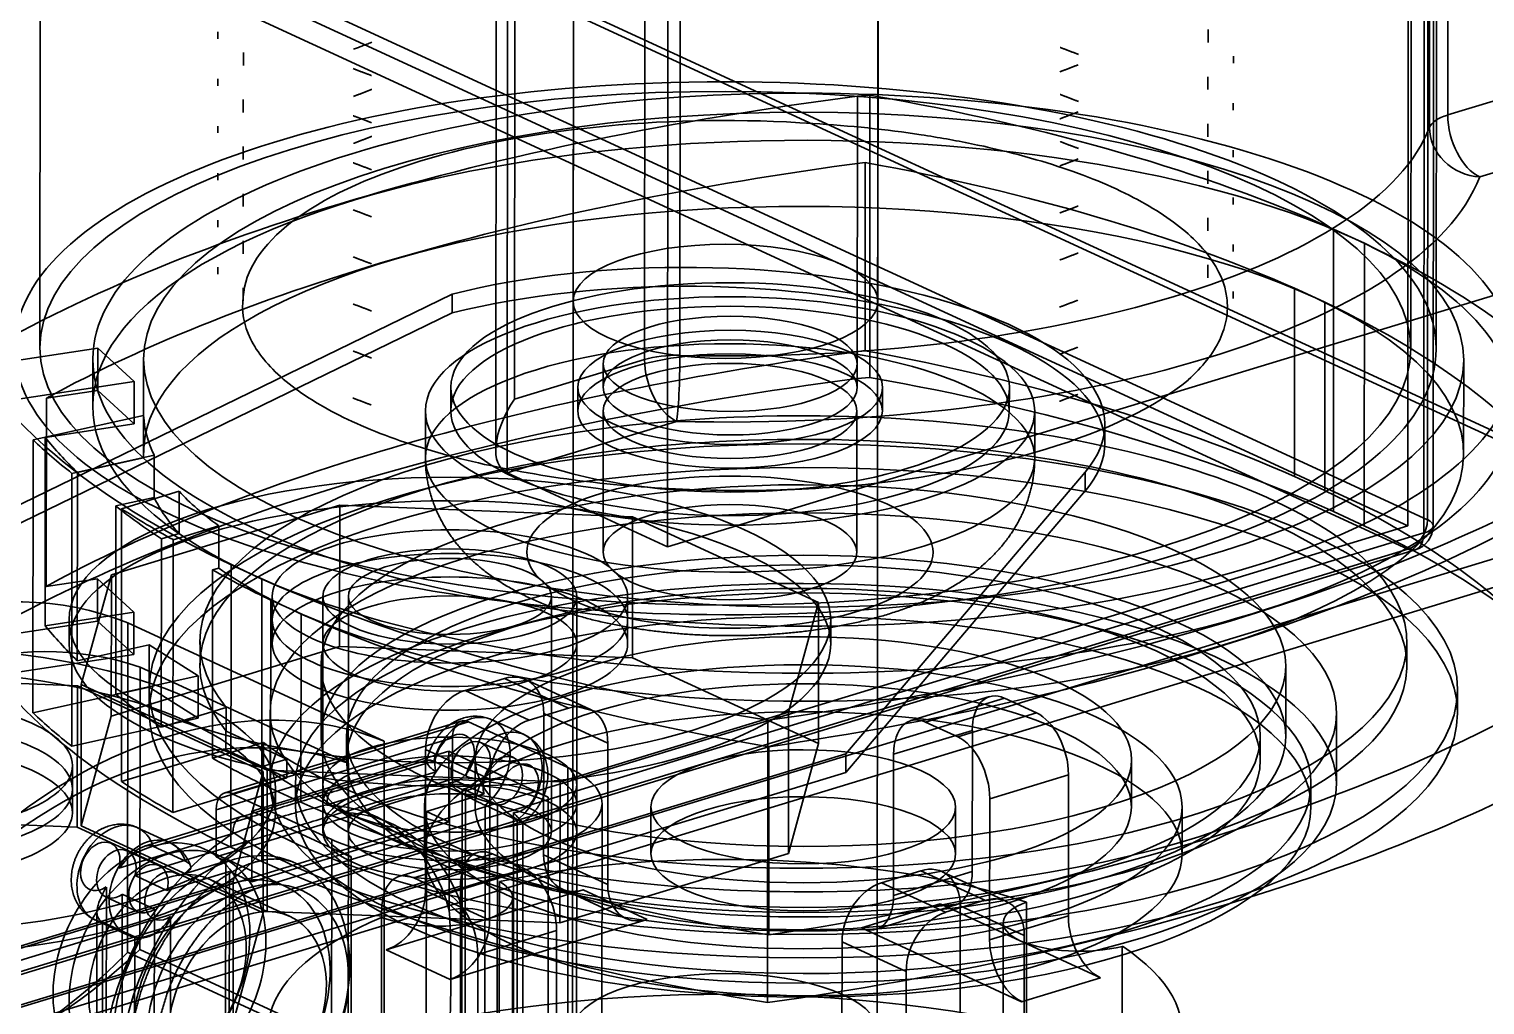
# Model space of a CAD drawing. Header units: millimetres. Extents: x 13 to 1054, y -1204 to 736.
# Drawn here: x 553.2 to 696.6, y -29.6 to 66.6 of the extents above; entities that cross this region are included whole.
import ezdxf

# ---------------------------------------------------------------- set-up
doc = ezdxf.new("R2010")
doc.units = ezdxf.units.MM
doc.layers.add('1', color=7, linetype='Continuous', true_color=0xffffff)

msp = doc.modelspace()

# ---------------------------------------------------------------- linework, layer by layer
at = {"layer": '1', "color": 7, "linetype": 'Continuous', "lineweight": 35}
for p, q in [((691.08, 250.01), (690.91, 18.24)), ((688.97, 17.65), (689.14, 249.42)), ((690.55, 16.93), (690.72, 248.69)), ((691.47, 17.65), (691.64, 249.41)), ((688.97, 17.65), (528, 91.9)), ((690.91, 18.24), (531.51, 91.76)), ((529.57, 88.86), (688.97, 15.34)), ((609.74, 33.6), (609.74, 31.28)), ((634.74, 31.26), (634.74, 33.58)), ((421.41, -63.84), (688.97, 17.65)), ((422.99, -64.56), (690.55, 16.93)), ((688.97, 15.34), (421.41, -66.15)), ((422.14, -66.23), (689.7, 15.26)), ((577.14, 10.69), (577.14, 8.37)), ((612.14, 8.35), (612.14, 10.67)), ((557.47, -8.3), (557.47, -5.99))]:
    msp.add_line(p, q, dxfattribs=at)
at = {"layer": '1', "color": 250, "linetype": 'Continuous', "lineweight": 35}
for p, q in [((606.89, 197.36), (606.69, -80.75)), ((636.69, -80.77), (636.89, 197.34))]:
    msp.add_line(p, q, dxfattribs=at)
at = {"layer": '1', "color": 19, "linetype": 'Continuous', "lineweight": 35}
for p, q in [((554.38, 183.5), (554.27, 35.17)), ((689.27, 35.07), (689.38, 183.4)), ((691.77, 35.07), (691.88, 183.4)), ((692.9, 58.1), (692.96, 141.53)), ((691.17, 140.34), (691.11, 56.91)), ((617.29, 34.43), (617.35, 117.86)), ((613.87, 117.45), (613.81, 34.01)), ((599.23, 115.69), (599.16, 25.07)), ((600.35, 115.54), (600.28, 22.84)), ((601.01, 30.11), (601.07, 113.55)), ((616.06, 15.56), (616.13, 108.27)), ((705.71, 62), (692.9, 58.1)), ((696.06, 52.01), (712.74, 57.09)), ((728.52, 49.81), (616.06, 15.56)), ((613.81, 34.01), (601.01, 30.11)), ((600.28, 22.84), (616.96, 27.92)), ((600.28, 22.84), (616.06, 15.56))]:
    msp.add_line(p, q, dxfattribs=at)
at = {"layer": '1', "color": 23, "linetype": 'Continuous', "lineweight": 35}
for p, q in [((606.88, 178.82), (606.78, 39.77)), ((636.78, 39.74), (636.88, 178.8)), ((571.8, 66.28), (571.8, 65.6)), ((669.3, 65.23), (669.3, 66.51)), ((574.3, 64.26), (574.3, 62.98)), ((671.8, 63.21), (671.8, 63.89)), ((669.29, 60.6), (669.29, 61.87)), ((571.79, 61.65), (571.79, 60.96)), ((574.29, 59.62), (574.29, 58.35)), ((671.79, 58.57), (671.79, 59.26)), ((571.79, 57.01), (571.79, 56.33)), ((669.29, 55.96), (669.29, 57.24)), ((574.29, 54.99), (574.29, 53.71)), ((671.79, 53.94), (671.79, 54.62)), ((571.79, 52.38), (571.79, 51.69)), ((669.29, 51.32), (669.29, 52.6)), ((574.29, 50.35), (574.28, 49.08)), ((671.79, 49.3), (671.79, 49.98)), ((571.78, 47.74), (571.78, 47.06)), ((669.28, 46.69), (669.28, 47.97)), ((574.28, 45.72), (574.28, 44.44)), ((671.78, 44.67), (671.78, 45.35)), ((571.78, 43.1), (571.78, 42.42)), ((669.28, 42.05), (669.28, 43.33)), ((574.28, 41.08), (574.28, 39.81)), ((671.78, 40.03), (671.78, 40.71)), ((595.75, -1.59), (572.48, -8.67)), ((596.48, -1.66), (573.21, -8.75)), ((606.26, -6.17), (596.48, -1.66)), ((601.94, -2.93), (598.79, -1.47)), ((571.63, -10.34), (594.9, -3.25)), ((594.9, -3.25), (594.89, -7.89)), ((600.89, -5.2), (597.74, -3.74)), ((594.54, -4.57), (575.15, -10.47)), ((592.48, -5.42), (583.36, -8.2)), ((593.04, -5.55), (584.09, -8.28)), ((593.04, -5.55), (596.2, -7)), ((594.54, -4.57), (594.53, -11.52)), ((604.32, -9.08), (594.54, -4.57)), ((582.51, -9.86), (593.28, -6.59)), ((595.84, -8.32), (600, -7.05)), ((606.26, -6.17), (606.22, -64.11)), ((594.89, -7.89), (571.63, -14.97)), ((584.09, -10.59), (594.85, -7.31)), ((594.59, -7.67), (594.58, -20.26)), ((594.85, -7.31), (598.01, -8.77)), ((594.89, -7.89), (595.84, -8.32)), ((595.81, -53.05), (595.84, -8.32)), ((596.17, -8.4), (596.16, -20.99)), ((596.17, -8.4), (599.33, -9.86)), ((573.21, -8.75), (583, -13.26)), ((582.13, -9.71), (582.13, -12.02)), ((592.32, -10.5), (598.01, -8.77)), ((598.1, -20.39), (598.11, -9.89)), ((598.11, -9.89), (601.27, -11.35)), ((599.33, -9.86), (599.3, -47.11)), ((604.32, -9.08), (604.28, -62.39)), ((607.11, -36.85), (607.13, -9.73)), ((609.61, -34.88), (609.63, -9.73)), ((574.13, -11.01), (564.55, -13.93)), ((574.86, -11.09), (565.44, -13.96)), ((571.63, -10.34), (571.63, -14.97)), ((575.15, -10.47), (575.14, -17.43)), ((575.15, -10.47), (584.93, -14.99)), ((592.29, -50.6), (592.32, -10.5)), ((594.53, -11.52), (592.32, -10.5)), ((600.88, -47.84), (600.91, -10.59)), ((601.27, -11.35), (601.24, -44.44)), ((562.05, -16.1), (573.28, -12.68)), ((567.04, -13.56), (563.89, -12.1)), ((594.53, -11.52), (575.14, -17.43)), ((601.8, -45.4), (601.83, -11.57)), ((563.63, -16.82), (574.85, -13.4)), ((565.44, -13.96), (568.6, -15.41)), ((583, -13.26), (582.95, -71.2)), ((565.99, -15.83), (562.84, -14.37)), ((567.95, -16.82), (572.57, -15.41)), ((572.57, -15.41), (571.63, -14.97)), ((578.38, -17.85), (572.07, -14.94)), ((572.57, -15.41), (572.54, -60.14)), ((584.93, -14.99), (584.89, -68.29)), ((563.63, -16.82), (566.78, -18.28)), ((566.78, -18.28), (572.93, -16.41)), ((572.93, -16.41), (572.9, -56.5)), ((572.93, -16.41), (575.14, -17.43)), ((560.8, -32.35), (560.81, -17.94)), ((578.91, -20.85), (571.02, -17.21)), ((560.74, -18.91), (563.9, -20.37)), ((562.37, -33.07), (562.38, -18.66)), ((562.38, -18.66), (565.54, -20.12)), ((559.7, -21.18), (562.85, -22.64)), ((559.88, -20.42), (559.87, -33.07)), ((560.44, -21.4), (563.6, -22.85)), ((560.44, -21.4), (560.44, -33.67)), ((565.51, -57.43), (565.54, -20.12)), ((567.12, -20.85), (567.09, -58.15)), ((563.58, -55.87), (563.6, -22.85))]:
    msp.add_line(p, q, dxfattribs=at)
at = {"layer": '1', "color": 151, "linetype": 'Continuous', "lineweight": 35}
for p, q in [((570.58, 85.44), (713.81, 19.38)), ((571.43, 84.38), (716.63, 17.41)), ((493.93, -8.68), (594.87, 40.46)), ((594.87, 38.61), (594.87, 40.46)), ((493.92, -10.53), (594.87, 38.61)), ((659.14, 25.75), (659.14, 27.61)), ((657.2, 22.92), (633.62, -4.81)), ((657.2, 21.07), (657.2, 22.92)), ((657.2, 21.07), (633.62, -6.66)), ((713.81, 19.38), (416, -71.32)), ((716.63, 17.41), (415.71, -74.23)), ((633.62, -4.81), (544.43, -31.97)), ((633.62, -6.66), (633.62, -4.81)), ((633.62, -6.66), (544.43, -33.82))]:
    msp.add_line(p, q, dxfattribs=at)
at = {"layer": '1', "color": 35, "linetype": 'Continuous', "lineweight": 35}
for p, q in [((634.75, 32.13), (634.77, 59.95)), ((634.77, 59.95), (636, 60.06)), ((635.98, 32.25), (636, 60.06)), ((635.53, 34.89), (635.54, 53.43)), ((681.65, 19.05), (681.67, 46.86)), ((681.67, 46.86), (683.76, 45.9)), ((683.76, 45.9), (684.71, 45.46)), ((684.69, 17.65), (684.71, 45.46)), ((677.81, 22.49), (677.82, 41.03)), ((677.82, 41.03), (679.88, 40.08)), ((679.88, 40.08), (680.8, 39.66)), ((680.79, 21.12), (680.8, 39.66)), ((547.66, 33.27), (559.96, 35.15)), ((563.55, 31.85), (559.96, 35.15)), ((559.96, 35.15), (559.96, 30.98)), ((559.48, 34.05), (559.47, 29.41)), ((564.48, 34.05), (564.47, 24.78)), ((694.47, 24.68), (694.48, 33.95)), ((550.14, 29.81), (563.55, 31.85)), ((563.55, 27.68), (563.55, 31.85)), ((634.75, 32.13), (635.98, 32.25)), ((554.91, 30.21), (554.89, 11.67)), ((559.96, 30.98), (554.91, 30.21)), ((563.55, 27.68), (559.96, 30.98)), ((553.6, 26.09), (564.48, 28.51)), ((554.79, 26.34), (563.55, 27.68)), ((564.48, 24.33), (564.48, 28.51)), ((553.6, 26.09), (553.58, -0.79)), ((554.78, 7.8), (554.79, 26.34)), ((557.42, 22.8), (565.51, 24.59)), ((565.51, 24.59), (565.51, 20.42)), ((564.48, 24.33), (557.96, 22.89)), ((557.4, -4.08), (557.42, 22.8)), ((557.96, 22.89), (557.95, 4.35)), ((677.81, 22.49), (680.79, 21.12)), ((561.74, 19.59), (565.51, 20.42)), ((567.97, 21.05), (562.31, 19.32)), ((567.97, 16.88), (567.97, 21.05)), ((561.73, 1.05), (561.74, 19.59)), ((562.31, 19.32), (562.29, -7.56)), ((681.65, 19.05), (684.69, 17.65)), ((571.87, 17.64), (567.38, 16.27)), ((571.87, 17.64), (571.87, 13.47)), ((566.23, 16.35), (566.22, -2.19)), ((567.97, 16.88), (566.23, 16.35)), ((567.36, -10.61), (567.38, 16.27)), ((571.26, -5.25), (571.27, 13.29)), ((571.27, 13.29), (571.87, 13.47)), ((573.08, -14.02), (573.1, 13.79)), ((575.18, 12.83), (573.1, 13.79)), ((559.95, 12.43), (554.89, 11.67)), ((559.95, 12.43), (559.94, 8.26)), ((563.53, 9.13), (559.95, 12.43)), ((576.13, 12.39), (575.18, 12.83)), ((576.11, -15.42), (576.13, 12.39)), ((576.99, -8.22), (577, 10.32)), ((579.06, 9.38), (577, 10.32)), ((554.78, 7.8), (563.53, 9.13)), ((563.53, 4.96), (563.53, 9.13)), ((579.98, 8.95), (579.06, 9.38)), ((579.96, -9.59), (579.98, 8.95)), ((547.64, 6.39), (559.94, 8.26)), ((559.94, 8.26), (563.53, 4.96)), ((565.02, 5.92), (557.95, 4.35)), ((565.02, 5.92), (565.01, 1.74)), ((569.86, 2.85), (565.02, 5.92)), ((570.04, 6.23), (570.04, 3.91)), ((688.87, 3.83), (688.87, 6.14)), ((550.12, 2.92), (563.53, 4.96)), ((581.95, 3.9), (581.95, -3.05)), ((676.95, -3.12), (676.95, 3.83)), ((553.58, -0.79), (565.01, 1.74)), ((561.73, 1.05), (569.86, 2.85)), ((565.01, 1.74), (569.86, -1.32)), ((565.03, 1.6), (565.03, -0.72)), ((569.86, -1.32), (569.86, 2.85)), ((693.87, -0.81), (693.87, 1.5)), ((557.4, -4.08), (569.86, -1.32)), ((572.6, -0.25), (566.22, -2.19)), ((572.59, -4.42), (572.6, -0.25)), ((572.61, -0.26), (572.6, -0.25)), ((572.6, -2.58), (572.61, -0.26)), ((576.95, -0.73), (576.94, -7.68)), ((681.94, -7.76), (681.95, -0.8)), ((572.6, -2.58), (578.59, -5.34)), ((625.93, -29.33), (625.95, -1.51)), ((571.26, -5.25), (576.28, -3.72)), ((576.28, -3.72), (576.28, -6.04)), ((584.45, -3.05), (584.45, -5.37)), ((626.05, -22.66), (626.06, -4.12)), ((674.45, -5.43), (674.45, -3.12)), ((572.59, -4.42), (562.29, -7.56)), ((578.59, -7.19), (572.59, -4.42)), ((578.59, -5.34), (576.28, -6.04)), ((578.59, -5.34), (578.59, -7.19)), ((597.14, -5.38), (597.14, -10.01)), ((661.75, -10.06), (661.75, -5.42)), ((578.59, -7.19), (567.36, -10.61)), ((579.96, -9.59), (576.99, -8.22)), ((579.44, -7.68), (579.44, -10)), ((679.44, -10.07), (679.44, -7.76)), ((592.14, -10.01), (592.13, -14.64)), ((614.44, -10.03), (614.44, -14.66)), ((644.44, -14.68), (644.44, -10.05)), ((666.75, -14.7), (666.75, -10.06)), ((576.11, -15.42), (573.08, -14.02))]:
    msp.add_line(p, q, dxfattribs=at)
at = {"layer": '1', "color": 27, "linetype": 'Continuous', "lineweight": 35}
for p, q in [((594.74, 31.29), (594.73, 28.97)), ((607.24, 31.28), (607.23, 28.96)), ((637.23, 28.94), (637.24, 31.26)), ((649.73, 28.93), (649.74, 31.25)), ((582.14, 10.69), (582.13, -12.49)), ((584.64, 10.69), (584.63, -12.49)), ((604.63, -12.5), (604.64, 10.67)), ((607.13, -12.51), (607.14, 10.67)), ((557.14, 8.39), (557.14, 6.07)), ((577.14, 8.37), (577.14, 6.06)), ((612.14, 6.03), (612.14, 8.35)), ((632.14, 6.02), (632.14, 8.33)), ((557.46, -10.62), (557.47, -8.3)), ((577.46, -10.64), (577.47, -8.32))]:
    msp.add_line(p, q, dxfattribs=at)
at = {"layer": '1', "color": 252, "linetype": 'Continuous', "lineweight": 35}
for p, q in [((592.23, 28.97), (592.23, 24.34)), ((609.73, 28.96), (609.72, 15.05)), ((634.72, 15.04), (634.73, 28.94)), ((652.23, 24.29), (652.23, 28.93)), ((600.01, 2.59), (596.13, 1.41)), ((606.32, -0.32), (600.01, 2.59)), ((608.41, -0.41), (602.1, 2.5)), ((596.13, 1.41), (602.44, -1.5)), ((647.79, 0.82), (640.03, -1.54)), ((649.25, 0.67), (641.49, -1.69)), ((652.4, -0.79), (649.25, 0.67)), ((602.44, -1.5), (606.32, -0.32)), ((603.88, -0.86), (603.87, -14.77)), ((603.88, -0.86), (610.2, -3.77)), ((644.65, -3.15), (652.4, -0.79)), ((638.33, -4.87), (646.09, -2.51)), ((641.49, -1.69), (644.65, -3.15)), ((646.09, -2.51), (646.08, -16.42)), ((610.2, -3.77), (610.19, -17.68)), ((592.25, -4.4), (592.24, -18.31)), ((598.56, -7.32), (592.25, -4.4)), ((638.33, -4.87), (638.32, -18.78)), ((655.56, -6.88), (647.8, -9.24)), ((655.56, -6.88), (655.55, -20.78)), ((598.56, -7.32), (598.55, -21.22)), ((647.8, -9.24), (647.79, -23.14)), ((597.38, -14.54), (589.62, -16.9)), ((598.84, -14.68), (591.08, -17.05)), ((601.99, -16.14), (598.84, -14.68)), ((610.19, -17.68), (603.87, -14.77)), ((591.08, -17.05), (594.24, -18.5)), ((594.24, -18.5), (601.99, -16.14)), ((641.02, -16.34), (637.14, -17.52)), ((646.08, -16.42), (638.32, -18.78)), ((647.33, -19.25), (641.02, -16.34)), ((649.43, -19.34), (643.11, -16.43)), ((587.92, -20.22), (595.68, -17.86)), ((592.24, -18.31), (598.55, -21.22)), ((595.68, -17.86), (595.67, -31.77)), ((607.75, -18.22), (598.05, -21.17)), ((599.5, -35.95), (599.51, -17.41)), ((605.66, -18.13), (611.97, -21.04)), ((607.75, -18.22), (614.06, -21.13)), ((637.14, -17.52), (643.46, -20.43)), ((600.8, -37.54), (600.82, -18.99)), ((635.16, -21.96), (642.92, -19.59)), ((636.62, -22.1), (644.38, -19.74)), ((650.81, -23.23), (642.92, -19.59)), ((643.46, -20.43), (647.33, -19.25)), ((644.9, -19.79), (644.89, -33.7)), ((644.9, -19.79), (651.21, -22.7)), ((651.42, -19.43), (651.41, -37.98)), ((587.92, -20.94), (587.9, -39.48)), ((587.92, -20.22), (587.91, -34.13)), ((598.05, -21.17), (588.36, -24.13)), ((594.67, -27.04), (614.06, -21.13)), ((647.79, -23.14), (655.55, -20.78)), ((649.13, -21.46), (649.11, -40)), ((605.15, -22.23), (597.39, -24.59)), ((605.15, -22.23), (605.14, -36.14)), ((635.16, -21.96), (650.94, -29.24)), ((651.21, -22.7), (651.2, -36.61)), ((594.67, -27.04), (588.36, -24.13)), ((633.26, -23.34), (633.25, -37.24)), ((639.58, -26.25), (633.26, -23.34)), ((658.7, -26.87), (650.81, -23.23)), ((660.85, -42.33), (660.86, -23.79)), ((597.39, -24.59), (597.38, -38.5)), ((639.58, -26.25), (639.57, -40.15)), ((658.7, -26.87), (650.94, -29.24))]:
    msp.add_line(p, q, dxfattribs=at)
at = {"layer": '1', "color": 8, "linetype": 'Continuous', "lineweight": 35}
for p, q in [((561.3, 12.81), (583.79, 19.66)), ((583.78, 5.75), (583.79, 19.66)), ((583.79, 19.66), (612.63, 18.53)), ((612.62, 4.63), (612.63, 18.53)), ((612.63, 18.53), (630.94, 10.09)), ((558.34, 2), (561.3, 12.81)), ((561.29, -1.1), (561.3, 12.81)), ((630.94, 10.09), (627.98, -0.72)), ((630.93, -3.82), (630.94, 10.09)), ((561.29, -1.1), (583.78, 5.75)), ((582.14, 6.05), (582.13, -7.85)), ((583.78, 5.75), (612.62, 4.63)), ((607.13, -7.87), (607.14, 6.03)), ((612.62, 4.63), (630.93, -3.82)), ((529.12, 3.01), (557.96, 1.88)), ((557.95, -12.03), (557.96, 1.88)), ((557.96, 1.88), (576.26, -6.57)), ((558.33, -11.91), (558.34, 2)), ((576.65, -6.44), (558.34, 2)), ((558.33, -11.91), (561.29, -1.1)), ((627.98, -0.72), (605.49, -7.57)), ((627.97, -14.63), (627.98, -0.72)), ((630.93, -3.82), (627.97, -14.63)), ((576.26, -6.57), (573.3, -17.38)), ((576.25, -20.47), (576.26, -6.57)), ((576.64, -20.35), (576.65, -6.44)), ((605.49, -7.57), (576.65, -6.44)), ((605.48, -21.48), (605.49, -7.57)), ((529.11, -10.9), (557.95, -12.03)), ((557.95, -12.03), (576.25, -20.47)), ((576.64, -20.35), (558.33, -11.91)), ((627.97, -14.63), (605.48, -21.48)), ((573.3, -17.38), (550.81, -24.22)), ((573.29, -31.28), (573.3, -17.38)), ((576.25, -20.47), (573.29, -31.28)), ((605.48, -21.48), (576.64, -20.35))]:
    msp.add_line(p, q, dxfattribs=at)
at = {"layer": '1', "color": 63, "linetype": 'Continuous', "lineweight": 35}
for p, q in [((562.92, 8.07), (562.9, -24.37)), ((562.92, 8.07), (588.17, -3.57)), ((564.13, 3.71), (564.11, -24.1)), ((564.13, 3.71), (584.65, -5.75)), ((588.17, -3.57), (588.15, -36.02)), ((584.63, -33.56), (584.65, -5.75)), ((572.07, -14.94), (570.49, -14.21)), ((564.11, -24.1), (584.63, -33.56)), ((562.9, -24.37), (588.15, -36.02))]:
    msp.add_line(p, q, dxfattribs=at)
at = {"layer": '1', "color": 7, "linetype": 'Continuous', "lineweight": 35}
msp.add_arc((688.97, 17.65), 2.5, 286.9385, 359.9584, dxfattribs=at)
at = {"layer": '1', "color": 19, "linetype": 'Continuous', "lineweight": 35}
for major_axis in [(70, -0.05), (67.5, -0.05)]:
    msp.add_ellipse((621.77, 35.12), major_axis=major_axis, ratio=0.374927, dxfattribs=at)
at = {"layer": '1', "color": 35, "linetype": 'Continuous', "lineweight": 35}
for centre, major_axis in [((629.48, 34), (-70, 0.05)), ((629.48, 34), (-65, 0.05)), ((629.45, 1.55), (-64.42, 0.05)), ((629.45, -0.77), (-64.42, 0.05)), ((629.45, 3.87), (47.5, -0.03)), ((629.45, -0.77), (52.5, -0.04)), ((629.45, -3.08), (47.5, -0.03)), ((629.45, -3.08), (45, -0.03)), ((629.44, -7.72), (52.5, -0.04)), ((629.45, -5.4), (45, -0.03)), ((629.44, -7.72), (50, -0.04)), ((629.44, -10.04), (50, -0.04)), ((629.45, -5.4), (32.31, -0.02)), ((629.44, -10.04), (37.31, -0.03)), ((629.44, -10.04), (32.31, -0.02)), ((629.44, -14.67), (37.31, -0.03)), ((629.44, -10.04), (-15, 0.01)), ((629.44, -14.67), (-15, 0.01))]:
    msp.add_ellipse(centre, major_axis=major_axis, ratio=0.374927, dxfattribs=at)
for centre, major_axis, start_param, end_param in [((689.92, 0.27), (168.38, -0.12), 1.904795, 2.579396), ((629.47, 29.36), (-70, 0.05), 3.825068, 6.966661), ((578.08, 14.15), (135.55, -0.1), 0.701217, 1.129608), ((689.92, -4.37), (163.38, -0.12), 1.910369, 2.543745), ((578.08, 9.51), (130.55, -0.09), 0.701554, 1.115265), ((629.47, 24.73), (-65, 0.05), 3.825068, 6.301261), ((629.47, 29.36), (-70, 0.05), 0.683476, 3.825068), ((578.08, 14.15), (135.55, -0.1), 0.218129, 0.665734), ((629.47, 24.73), (-65, 0.05), 0.683476, 3.825068), ((578.08, 9.51), (130.55, -0.09), 0.233351, 0.665398), ((689.91, -22.91), (163.38, -0.12), 1.910369, 2.543745), ((578.06, -9.03), (130.55, -0.09), 0.701554, 1.115265), ((679.73, 45.1), (135.55, -0.1), 3.363398, 3.807327), ((689.9, -27.55), (168.38, -0.12), 1.904795, 2.579396), ((578.06, -13.66), (135.55, -0.1), 0.701217, 1.129608), ((629.45, 6.19), (-59.42, 0.04), 0.462902, 6.578608), ((629.45, 3.87), (-59.42, 0.04), 0.462902, 6.578608), ((629.47, 28.9), (-65, 0.05), 0.018076, 0.179541), ((679.72, 44.64), (135.55, -0.1), 3.517071, 3.587718), ((679.72, 40.47), (130.55, -0.09), 3.436309, 3.510886), ((565.85, 57.49), (168.38, -0.12), 5.077655, 5.745342), ((629.47, 24.73), (-65, 0.05), 0.179541, 0.330007), ((629.47, 28.9), (-65, 0.05), 0.330007, 0.482118), ((565.84, 52.86), (163.38, -0.12), 5.090168, 5.733133), ((578.06, -9.03), (130.55, -0.09), 0.233351, 0.665398), ((679.72, 40.47), (130.55, -0.09), 3.584285, 3.658863), ((679.72, 44.64), (135.55, -0.1), 3.665047, 3.735694), ((578.06, -13.66), (135.55, -0.1), 0.218129, 0.665734), ((679.72, 40.47), (130.55, -0.09), 3.732262, 3.80699), ((629.47, 24.73), (-65, 0.05), 0.482118, 0.683476), ((679.73, 45.1), (135.55, -0.1), 3.84281, 4.304707), ((679.72, 40.47), (130.55, -0.09), 3.843146, 4.289105), ((679.71, 21.93), (130.55, -0.09), 3.436309, 3.510886), ((679.7, 17.29), (135.55, -0.1), 3.363398, 3.807327), ((565.83, 34.32), (163.38, -0.12), 5.090168, 5.733133), ((679.71, 21.93), (130.55, -0.09), 3.584285, 3.658863), ((679.71, 17.76), (-135.55, 0.1), 0.375478, 0.446125), ((565.83, 29.68), (168.38, -0.12), 5.077655, 5.745342), ((679.71, 21.93), (130.55, -0.09), 3.732262, 3.80699), ((679.71, 17.76), (-135.55, 0.1), 0.523455, 0.594102), ((679.71, 21.93), (130.55, -0.09), 3.843146, 4.289105), ((679.7, 17.29), (135.55, -0.1), 3.84281, 4.304707)]:
    msp.add_ellipse(centre, major_axis=major_axis, ratio=0.374927, start_param=start_param, end_param=end_param, dxfattribs=at)
at = {"layer": '1', "color": 23, "linetype": 'Continuous', "lineweight": 35}
for centre, major_axis, ratio, start_param, end_param in [((621.78, 39.75), (-47.5, 0.03), 0.374927, 4.530789, 6.260941), ((621.78, 39.75), (-50, 0.04), 0.374927, 1.791548, 2.716996), ((596.69, -6.01), (2.09, 4.54), 0.718822, 4.086473, 8.077038), ((596.48, -3.98), (-0.73, 2.39), 0.585427, 5.802418, 7.373215), ((595.11, -5.28), (-1.05, -2.27), 0.718822, 0.299372, 5.608439), ((599.85, -7.47), (-2.09, -4.54), 0.718822, 0.944881, 4.935445), ((596.69, -6.01), (-1.05, -2.27), 0.718822, 0.299372, 5.608439), ((599.85, -7.47), (-1.05, -2.27), 0.718822, 0.299372, 5.608439), ((601.43, -8.2), (1.05, 2.27), 0.718822, 3.440964, 7.676743), ((594.63, -12.03), (12.5, -0.01), 0.374927, 0.683476, 3.825068), ((594.63, -9.72), (-15, 0.01), 0.374927, 0.683476, 3.825068), ((573.21, -11.06), (0.73, -2.39), 0.585427, 2.660826, 4.231622), ((584.09, -10.59), (-0.73, 2.39), 0.585427, 5.802418, 7.373215), ((577.88, -31.39), (9.42, 20.43), 0.718822, 5.5759, 6.585065), ((561.79, -16.64), (2.09, 4.54), 0.718822, 5.628575, 9.640598), ((574.85, -13.4), (0.73, -2.39), 0.585427, 2.660826, 4.231622), ((579.46, -32.11), (9.42, 20.43), 0.718822, 5.5759, 6.585065), ((577.88, -31.39), (9.42, 20.43), 0.718822, 0.837363, 1.935577), ((564.95, -18.1), (-2.09, -4.54), 0.718822, 2.486982, 6.499006), ((560.21, -15.91), (-1.05, -2.27), 0.718822, 1.813988, 7.164918), ((561.79, -16.64), (-1.05, -2.27), 0.718822, 1.813988, 7.164918), ((579.46, -32.11), (9.42, 20.43), 0.718822, 0.837363, 1.935577), ((564.95, -18.1), (-1.05, -2.27), 0.718822, 1.813988, 7.164918), ((566.53, -18.82), (1.05, 2.27), 0.718822, 6.028869, 10.30651), ((596.16, -20.99), (2.5, 0), 0.374927, 0.683476, 2.254272)]:
    msp.add_ellipse(centre, major_axis=major_axis, ratio=ratio, start_param=start_param, end_param=end_param, dxfattribs=at)
at = {"layer": '1', "color": 19, "linetype": 'Continuous', "lineweight": 35}
for centre, major_axis, ratio, start_param, end_param in [((696.06, 56.64), (5, 0), 0.374927, 2.254272, 3.001856), ((696.06, 56.64), (1.46, -4.78), 0.585427, 4.231622, 5.802418), ((621.79, 60.61), (70, -0.05), 0.374927, 4.64828, 6.143449), ((696.06, 56.64), (4.68, -1.76), 0.918018, 3.473262, 5.044059), ((621.79, 55.98), (-75, 0.05), 0.374927, 1.506688, 3.001856), ((616.97, 32.56), (5, 0), 0.374927, 1.506688, 2.254272), ((616.97, 32.56), (0.12, 5), 0.059391, 3.526626, 5.097423), ((616.97, 32.56), (-1.46, 4.78), 0.585427, 1.090029, 2.660826), ((604.16, 28.66), (4.18, 5.64), 0.487223, 1.672151, 3.242947)]:
    msp.add_ellipse(centre, major_axis=major_axis, ratio=ratio, start_param=start_param, end_param=end_param, dxfattribs=at)
at = {"layer": '1', "color": 23, "linetype": 'Continuous', "lineweight": 35}
for centre, major_axis, ratio in [((621.78, 39.75), (-15, 0.01), 0.374927), ((594.63, -9.72), (12.5, -0.01), 0.374927), ((566.83, -26.29), (-5.24, -11.35), 0.718822), ((573.14, -29.2), (-6.28, -13.62), 0.718822), ((566.83, -26.29), (-4.19, -9.08), 0.718822), ((573.14, -29.2), (5.24, 11.35), 0.718822), ((574.72, -29.93), (-5.37, -11.64), 0.718822), ((574.72, -29.93), (4.19, 9.08), 0.718822)]:
    msp.add_ellipse(centre, major_axis=major_axis, ratio=ratio, dxfattribs=at)
at = {"layer": '1', "color": 151, "linetype": 'Continuous', "lineweight": 35}
for centre in [(617.93, 27.64), (617.93, 25.78)]:
    msp.add_ellipse(centre, major_axis=(41.21, -0.03), ratio=0.374927, start_param=5.974939, end_param=8.447962, dxfattribs=at)
at = {"layer": '1', "color": 27, "linetype": 'Continuous', "lineweight": 35}
for centre, major_axis in [((622.24, 31.27), (27.5, -0.02)), ((622.23, 28.95), (27.5, -0.02)), ((622.24, 31.27), (15, -0.01)), ((622.23, 28.95), (15, -0.01)), ((594.64, 8.36), (37.5, -0.03)), ((594.64, 6.04), (37.5, -0.03)), ((594.64, 8.36), (17.5, -0.01)), ((594.64, 10.68), (12.5, -0.01)), ((594.64, 10.68), (-10, 0.01)), ((594.64, 6.04), (17.5, -0.01)), ((539.97, -8.29), (37.5, -0.03)), ((539.96, -10.61), (37.5, -0.03)), ((539.97, -8.29), (17.5, -0.01)), ((539.96, -10.61), (17.5, -0.01)), ((594.63, -12.5), (12.5, -0.01)), ((594.63, -12.5), (-10, 0.01))]:
    msp.add_ellipse(centre, major_axis=major_axis, ratio=0.374927, dxfattribs=at)
at = {"layer": '1', "color": 252, "linetype": 'Continuous', "lineweight": 35}
for centre, major_axis in [((622.23, 28.95), (30, -0.02)), ((622.23, 24.32), (-30, 0.02)), ((622.23, 28.95), (12.5, -0.01)), ((622.22, 15.04), (20, -0.01)), ((622.22, 15.04), (-12.5, 0.01)), ((621.73, -32.09), (15, -0.01))]:
    msp.add_ellipse(centre, major_axis=major_axis, ratio=0.374927, dxfattribs=at)
at = {"layer": '1', "color": 7, "linetype": 'Continuous', "lineweight": 35}
for centre, major_axis in [((622.24, 33.59), (12.5, -0.01)), ((622.24, 31.27), (12.5, -0.01)), ((594.64, 10.68), (17.5, -0.01)), ((594.64, 8.36), (17.5, -0.01)), ((539.97, -5.97), (17.5, -0.01)), ((539.97, -8.29), (17.5, -0.01))]:
    msp.add_ellipse(centre, major_axis=major_axis, ratio=0.374927, dxfattribs=at)
for major_axis, ratio, start_param, end_param in [((1.05, 2.27), 0.718822, 3.711214, 5.28201), ((-2.5, 0), 0.374927, 2.254272, 3.825068), ((-0.73, 2.39), 0.585427, 2.660826, 4.231622)]:
    msp.add_ellipse((688.97, 17.65), major_axis=major_axis, ratio=ratio, start_param=start_param, end_param=end_param, dxfattribs=at)
at = {"layer": '1', "color": 63, "linetype": 'Continuous', "lineweight": 35}
for centre, major_axis, start_param, end_param in [((541.56, -41.68), (-22.69, -49.19), 3.17871, 4.243718), ((544.72, -44.83), (-21.92, -47.53), 3.213288, 4.209139), ((566.81, -53.33), (-22.69, -49.19), 3.17871, 4.243718), ((565.23, -54.29), (21.92, 47.53), 0.071696, 1.067546), ((544.76, 12.63), (-21.92, -47.53), 0.071696, 1.067546), ((541.6, 12.39), (-22.69, -49.19), 0.037117, 1.102125)]:
    msp.add_ellipse(centre, major_axis=major_axis, ratio=0.718822, start_param=start_param, end_param=end_param, dxfattribs=at)
at = {"layer": '1', "color": 8, "linetype": 'Continuous', "lineweight": 35}
for centre in [(594.64, 6.04), (594.63, -7.86)]:
    msp.add_ellipse(centre, major_axis=(12.5, -0.01), ratio=0.374927, dxfattribs=at)
at = {"layer": '1', "color": 252, "linetype": 'Continuous', "lineweight": 35}
for centre, major_axis, ratio, start_param, end_param in [((600.01, -2.04), (-2.09, -4.54), 0.718822, 2.140417, 3.711214), ((649.24, -3.97), (-1.46, 4.78), 0.585427, 5.802418, 7.373215), ((596.13, -3.22), (-2.09, -4.54), 0.718822, 3.711214, 5.28201), ((606.32, -4.95), (2.09, 4.54), 0.718822, 5.28201, 6.852806), ((641.49, -6.33), (1.46, -4.78), 0.585427, 2.660826, 4.231622), ((652.4, -5.42), (-1.46, 4.78), 0.585427, 4.231622, 5.802418), ((602.44, -6.13), (2.09, 4.54), 0.718822, 0.569621, 2.140417), ((644.65, -7.78), (1.46, -4.78), 0.585427, 1.090029, 2.660826), ((598.83, -19.32), (-1.46, 4.78), 0.585427, 5.802418, 7.373215), ((621.73, -32.09), (-45, 0.03), 0.374927, 3.991929, 5.229005), ((607.75, -13.59), (2.09, 4.54), 0.718822, 2.140417, 3.711214), ((641.02, -20.97), (-2.09, -4.54), 0.718822, 2.140417, 3.711214), ((591.08, -21.68), (1.46, -4.78), 0.585427, 2.660826, 4.231622), ((601.99, -20.77), (-1.46, 4.78), 0.585427, 4.231622, 5.802418), ((642.92, -14.96), (1.46, -4.78), 0.585427, 5.802418, 7.373215), ((588.36, -19.49), (2.09, 4.54), 0.718822, 3.711214, 5.28201), ((594.23, -23.14), (1.46, -4.78), 0.585427, 1.090029, 2.660826), ((593.32, -18.99), (-7.5, 0.01), 0.374927, 2.254272, 3.741638), ((614.06, -16.5), (-2.09, -4.54), 0.718822, 5.28201, 6.852806), ((637.14, -22.15), (-2.09, -4.54), 0.718822, 3.711214, 5.28201), ((635.17, -17.32), (-1.46, 4.78), 0.585427, 2.660826, 4.231622), ((647.33, -23.89), (2.09, 4.54), 0.718822, 5.28201, 6.852806), ((656.63, -21.46), (-7.5, 0.01), 0.374927, 5.479295, 6.966661), ((621.73, -32.09), (-45, 0.03), 0.374927, 5.562725, 6.799801), ((593.32, -18.99), (-7.5, 0.01), 0.374927, 0.766906, 2.254272), ((594.67, -22.4), (-2.09, -4.54), 0.718822, 0.569621, 2.140417), ((643.45, -25.07), (2.09, 4.54), 0.718822, 0.569621, 2.140417), ((658.7, -22.24), (1.46, -4.78), 0.585427, 4.231622, 5.802418), ((650.95, -24.6), (-1.46, 4.78), 0.585427, 1.090029, 2.660826), ((656.63, -21.46), (-7.5, 0.01), 0.374927, 0.683476, 2.170842), ((621.73, -32.09), (-45, 0.03), 0.374927, 2.421132, 3.658208), ((621.71, -50.63), (-59, 0.04), 0.374927, 3.886257, 5.268714)]:
    msp.add_ellipse(centre, major_axis=major_axis, ratio=ratio, start_param=start_param, end_param=end_param, dxfattribs=at)
at = {"layer": '1', "color": 63, "linetype": 'Continuous', "lineweight": 35}
for centre, major_axis in [((565.25, -25.56), (5.24, 11.35)), ((566.83, -26.29), (-5.24, -11.35))]:
    msp.add_ellipse(centre, major_axis=major_axis, ratio=0.718822, dxfattribs=at)
at = {"layer": '1', "color": 23, "linetype": 'Continuous', "lineweight": 35}
for points, knots in [([(586.96, 65.26), (586.79, 65.19), (586.46, 65.07), (585.99, 64.89), (585.55, 64.72), (585.28, 64.62), (585.15, 64.57)], [0, 0, 0, 0, 0.282295, 0.54306, 0.782295, 1, 1, 1, 1]), ([(630.37, 57.26), (634.03, 57.05), (637.64, 56.67), (642.74, 55.89), (644.39, 55.6), (647.62, 54.94), (649.19, 54.56), (653.73, 53.36), (656.46, 52.44), (660.13, 50.89), (661.28, 50.34), (663.41, 49.2), (664.37, 48.61), (666.13, 47.41), (666.91, 46.78), (668.3, 45.5), (668.9, 44.84), (670.39, 42.84), (670.97, 41.48), (671.24, 39.41), (671.23, 38.71), (670.99, 37.33), (670.77, 36.64), (669.81, 34.61), (668.77, 33.28), (667.33, 32)], [0, 0, 0, 0, 0.125, 0.125, 0.1875, 0.1875, 0.25, 0.25, 0.375, 0.375, 0.4375, 0.4375, 0.5, 0.5, 0.5625, 0.5625, 0.625, 0.625, 0.75, 0.75, 0.8125, 0.8125, 0.875, 0.875, 1, 1, 1, 1]), ([(632.71, 21.46), (629.08, 21.19), (625.35, 21.08), (618.01, 21.17), (614.35, 21.36), (607.17, 22.06), (603.75, 22.56), (597.21, 23.82), (594.1, 24.61), (588.5, 26.39), (585.96, 27.4), (581.54, 29.64), (579.7, 30.83), (576.76, 33.36), (575.66, 34.7), (574.35, 37.41), (574.1, 38.79), (574.29, 40.19)], [0, 0, 0, 0, 0.125, 0.125, 0.25, 0.25, 0.375, 0.375, 0.5, 0.5, 0.625, 0.625, 0.75, 0.75, 0.875, 0.875, 1, 1, 1, 1]), ([(598.78, -1.47), (598.72, -1.44), (598.58, -1.38), (598.34, -1.3), (598.09, -1.23), (597.84, -1.17), (597.58, -1.14), (597.32, -1.12), (597.05, -1.12), (596.79, -1.13), (596.53, -1.17), (596.26, -1.22), (596, -1.29), (595.74, -1.37), (595.48, -1.48), (595.23, -1.6), (594.98, -1.73), (594.74, -1.88), (594.5, -2.05), (594.27, -2.23), (594.05, -2.43), (593.84, -2.64), (593.64, -2.87), (593.45, -3.1), (593.28, -3.35), (593.11, -3.6), (592.96, -3.87), (592.82, -4.14), (592.69, -4.42), (592.58, -4.71), (592.49, -5), (592.41, -5.28), (592.37, -5.47), (592.36, -5.55)], [0, 0, 0, 0, 0.024958, 0.055588, 0.086173, 0.116751, 0.147361, 0.178042, 0.20883, 0.239765, 0.270881, 0.302212, 0.333785, 0.365623, 0.397742, 0.430148, 0.462836, 0.495793, 0.528996, 0.562413, 0.59601, 0.62975, 0.663601, 0.697533, 0.731524, 0.765557, 0.799628, 0.833735, 0.867885, 0.902084, 0.936337, 0.97065, 1, 1, 1, 1]), ([(601.82, -11.58), (601.85, -11.56), (601.96, -11.48), (602.15, -11.34), (602.37, -11.15), (602.59, -10.95), (602.79, -10.73), (602.99, -10.5), (603.17, -10.26), (603.34, -10.01), (603.5, -9.75), (603.65, -9.48), (603.78, -9.2), (603.9, -8.92), (604, -8.63), (604.09, -8.34), (604.16, -8.04), (604.22, -7.74), (604.26, -7.43), (604.28, -7.13), (604.29, -6.83), (604.28, -6.53), (604.25, -6.23), (604.2, -5.93), (604.14, -5.64), (604.06, -5.36), (603.96, -5.09), (603.84, -4.83), (603.71, -4.58), (603.57, -4.34), (603.41, -4.11), (603.24, -3.9), (603.05, -3.7), (602.85, -3.51), (602.65, -3.35), (602.43, -3.19), (602.2, -3.06), (602.04, -2.97), (601.95, -2.93), (601.94, -2.93)], [0, 0, 0, 0, 0.010537, 0.038634, 0.066899, 0.0953, 0.123808, 0.152396, 0.181044, 0.209733, 0.238456, 0.267209, 0.295995, 0.32482, 0.353688, 0.382604, 0.411573, 0.440596, 0.469668, 0.498772, 0.527885, 0.556979, 0.586016, 0.614954, 0.64375, 0.672363, 0.700757, 0.728906, 0.756792, 0.784407, 0.811753, 0.83884, 0.865683, 0.892301, 0.91872, 0.944964, 0.971062, 0.997042, 1, 1, 1, 1]), ([(593.28, -6.59), (592.78, -6.31), (592.43, -5.93), (592.3, -5.42), (592.54, -5.32), (593.04, -5.55)], [0, 0, 0, 0, 0.5, 0.5, 1, 1, 1, 1]), ([(600, -7.05), (599.45, -7.22), (598.78, -7.34), (597.35, -7.33), (596.65, -7.21), (596.2, -7)], [0, 0, 0, 0, 0.5, 0.5, 1, 1, 1, 1]), ([(583.36, -8.2), (583.29, -8.22), (582.88, -8.35), (582.06, -8.6), (580.77, -8.98), (579.36, -9.4), (577.94, -9.84), (576.56, -10.26), (575.3, -10.66), (574.47, -10.91), (574.13, -11.01)], [0, 0, 0, 0, 0.023658, 0.133985, 0.264982, 0.441532, 0.586755, 0.726524, 0.889978, 1, 1, 1, 1]), ([(584.09, -8.28), (582.55, -8.74), (580.99, -9.2), (577.91, -10.14), (576.4, -10.62), (574.86, -11.09)], [0, 0, 0, 0, 0.5, 0.5, 1, 1, 1, 1]), ([(594.59, -7.67), (594.96, -8.14), (595.51, -8.54), (596.84, -9.3), (597.61, -9.66), (598.11, -9.89)], [0, 0, 0, 0, 0.5, 0.5, 1, 1, 1, 1]), ([(573.28, -12.68), (574.81, -12.09), (576.34, -11.55), (579.42, -10.61), (580.97, -10.21), (582.51, -9.86)], [0, 0, 0, 0, 0.5, 0.5, 1, 1, 1, 1]), ([(584.09, -10.59), (582.55, -11.06), (580.99, -11.52), (577.91, -12.46), (576.39, -12.94), (574.85, -13.4)], [0, 0, 0, 0, 0.5, 0.5, 1, 1, 1, 1]), ([(600.91, -10.59), (601.27, -11.05), (601.64, -11.37), (601.91, -11.64), (601.76, -11.58), (601.27, -11.35)], [0, 0, 0, 0, 0.5, 0.5, 1, 1, 1, 1]), ([(563.89, -12.1), (563.87, -12.09), (563.77, -12.05), (563.58, -11.97), (563.34, -11.89), (563.08, -11.83), (562.83, -11.78), (562.57, -11.76), (562.3, -11.75), (562.04, -11.75), (561.78, -11.78), (561.51, -11.82), (561.25, -11.88), (560.99, -11.95), (560.73, -12.05), (560.47, -12.16), (560.22, -12.28), (559.98, -12.42), (559.74, -12.58), (559.5, -12.76), (559.28, -12.95), (559.06, -13.15), (558.86, -13.37), (558.66, -13.6), (558.48, -13.84), (558.3, -14.09), (558.14, -14.35), (558, -14.61), (557.86, -14.89), (557.74, -15.17), (557.64, -15.46), (557.55, -15.76), (557.48, -16.05), (557.42, -16.36), (557.38, -16.66), (557.36, -16.96), (557.35, -17.27), (557.36, -17.57), (557.39, -17.87), (557.43, -18.16), (557.5, -18.45), (557.58, -18.73), (557.68, -19), (557.79, -19.27), (557.92, -19.52), (558.06, -19.76), (558.22, -19.99), (558.39, -20.2), (558.58, -20.4), (558.78, -20.58), (558.98, -20.75), (559.2, -20.91), (559.42, -21.05), (559.59, -21.13), (559.68, -21.18), (559.7, -21.18)], [0, 0, 0, 0, 0.004598, 0.022801, 0.040967, 0.059116, 0.077271, 0.095455, 0.11369, 0.132, 0.150405, 0.168927, 0.187583, 0.20639, 0.22536, 0.244497, 0.263805, 0.283278, 0.302905, 0.322669, 0.342553, 0.362534, 0.382591, 0.402706, 0.422863, 0.443049, 0.46326, 0.483491, 0.503746, 0.524028, 0.54434, 0.564686, 0.585069, 0.60549, 0.625945, 0.646424, 0.66691, 0.687384, 0.707819, 0.728186, 0.748454, 0.768595, 0.788583, 0.808399, 0.82803, 0.847471, 0.866723, 0.885792, 0.904688, 0.923426, 0.942022, 0.960495, 0.978863, 0.997148, 1, 1, 1, 1]), ([(565.44, -13.96), (564.94, -13.72), (564.26, -13.96), (563.07, -14.88), (562.54, -15.52), (562.05, -16.1)], [0, 0, 0, 0, 0.5, 0.5, 1, 1, 1, 1]), ([(569.1, -15.85), (569.08, -15.78), (569.01, -15.61), (568.9, -15.37), (568.76, -15.12), (568.61, -14.88), (568.45, -14.66), (568.27, -14.45), (568.08, -14.26), (567.88, -14.08), (567.67, -13.92), (567.45, -13.77), (567.24, -13.65), (567.1, -13.58), (567.04, -13.56)], [0, 0, 0, 0, 0.076691, 0.166376, 0.255212, 0.343181, 0.430299, 0.516603, 0.602149, 0.687005, 0.771249, 0.854969, 0.938253, 1, 1, 1, 1]), ([(566.86, -42.82), (566.79, -42.79), (566.64, -42.71), (566.41, -42.59), (566.18, -42.43), (565.97, -42.27), (565.77, -42.1), (565.57, -41.91), (565.39, -41.72), (565.21, -41.51), (565.04, -41.3), (564.88, -41.07), (564.72, -40.83), (564.57, -40.58), (564.43, -40.31), (564.29, -40.04), (564.16, -39.75), (564.03, -39.45), (563.92, -39.14), (563.81, -38.81), (563.7, -38.48), (563.61, -38.13), (563.53, -37.77), (563.45, -37.4), (563.38, -37.02), (563.33, -36.63), (563.28, -36.22), (563.24, -35.81), (563.21, -35.39), (563.2, -34.96), (563.19, -34.53), (563.2, -34.08), (563.21, -33.63), (563.24, -33.18), (563.28, -32.72), (563.33, -32.25), (563.4, -31.78), (563.47, -31.3), (563.56, -30.82), (563.66, -30.34), (563.77, -29.86), (563.89, -29.37), (564.03, -28.89), (564.17, -28.4), (564.33, -27.92), (564.5, -27.44), (564.68, -26.96), (564.87, -26.48), (565.07, -26.01), (565.28, -25.54), (565.5, -25.07), (565.73, -24.61), (565.98, -24.16), (566.23, -23.71), (566.48, -23.27), (566.75, -22.84), (567.03, -22.41), (567.31, -22), (567.6, -21.59), (567.9, -21.19), (568.2, -20.81), (568.51, -20.43), (568.82, -20.07), (569.14, -19.71), (569.46, -19.37), (569.79, -19.05), (570.12, -18.73), (570.45, -18.43), (570.78, -18.14), (571.12, -17.86), (571.45, -17.6), (571.79, -17.35), (572.12, -17.11), (572.46, -16.89), (572.79, -16.68), (573.12, -16.49), (573.45, -16.31), (573.78, -16.14), (574.1, -15.99), (574.42, -15.85), (574.73, -15.73), (575.04, -15.61), (575.35, -15.52), (575.64, -15.43), (575.94, -15.36), (576.22, -15.3), (576.5, -15.25), (576.78, -15.21), (577.05, -15.19), (577.31, -15.18), (577.57, -15.18), (577.82, -15.19), (578.07, -15.21), (578.31, -15.24), (578.55, -15.29), (578.79, -15.35), (579.04, -15.42), (579.25, -15.5), (579.38, -15.56), (579.43, -15.58)], [0, 0, 0, 0, 0.013067, 0.028024, 0.042553, 0.056432, 0.069625, 0.082199, 0.094246, 0.105855, 0.117103, 0.128051, 0.138753, 0.14925, 0.159577, 0.169763, 0.179832, 0.189805, 0.199699, 0.209529, 0.219307, 0.229043, 0.238748, 0.248427, 0.258089, 0.267739, 0.277381, 0.287019, 0.296657, 0.306296, 0.315939, 0.325588, 0.335244, 0.344908, 0.354581, 0.364264, 0.373957, 0.38366, 0.393373, 0.403095, 0.412827, 0.422567, 0.432316, 0.442071, 0.451833, 0.4616, 0.471371, 0.481146, 0.490924, 0.500703, 0.510482, 0.52026, 0.530036, 0.539808, 0.549576, 0.559339, 0.569095, 0.578844, 0.588585, 0.598317, 0.608039, 0.617751, 0.627453, 0.637143, 0.646822, 0.65649, 0.666147, 0.675793, 0.68543, 0.695058, 0.704678, 0.714292, 0.723903, 0.733513, 0.743124, 0.75274, 0.762365, 0.772003, 0.781662, 0.791347, 0.801067, 0.81083, 0.820649, 0.830534, 0.840501, 0.850565, 0.860748, 0.87107, 0.88156, 0.892248, 0.903172, 0.914374, 0.925908, 0.937834, 0.95022, 0.963142, 0.976665, 0.990814, 1, 1, 1, 1]), ([(568.6, -15.41), (569.05, -15.62), (569.22, -15.9), (568.94, -16.42), (568.5, -16.65), (567.95, -16.82)], [0, 0, 0, 0, 0.5, 0.5, 1, 1, 1, 1]), ([(560.44, -21.4), (559.94, -21.17), (559.8, -20.6), (560.07, -19.33), (560.45, -18.63), (560.81, -17.94)], [0, 0, 0, 0, 0.5, 0.5, 1, 1, 1, 1]), ([(567.32, -40.12), (567.29, -40.09), (567.22, -40.02), (567.12, -39.9), (567.02, -39.76), (566.91, -39.61), (566.81, -39.45), (566.71, -39.28), (566.61, -39.09), (566.51, -38.89), (566.42, -38.67), (566.33, -38.45), (566.24, -38.2), (566.16, -37.95), (566.08, -37.68), (566.01, -37.4), (565.94, -37.11), (565.88, -36.8), (565.83, -36.48), (565.79, -36.15), (565.75, -35.81), (565.72, -35.46), (565.7, -35.09), (565.69, -34.72), (565.69, -34.34), (565.7, -33.95), (565.72, -33.55), (565.75, -33.15), (565.8, -32.73), (565.85, -32.32), (565.91, -31.89), (565.98, -31.46), (566.07, -31.03), (566.16, -30.6), (566.27, -30.16), (566.39, -29.72), (566.52, -29.28), (566.66, -28.84), (566.81, -28.4), (566.97, -27.96), (567.14, -27.53), (567.32, -27.1), (567.51, -26.67), (567.71, -26.24), (567.92, -25.82), (568.14, -25.4), (568.37, -25), (568.6, -24.59), (568.85, -24.2), (569.1, -23.81), (569.35, -23.44), (569.61, -23.07), (569.88, -22.71), (570.15, -22.36), (570.43, -22.03), (570.71, -21.7), (571, -21.39), (571.28, -21.09), (571.57, -20.8), (571.86, -20.52), (572.15, -20.26), (572.44, -20.01), (572.73, -19.77), (573.02, -19.54), (573.31, -19.33), (573.59, -19.14), (573.87, -18.95), (574.15, -18.78), (574.42, -18.63), (574.68, -18.48), (574.94, -18.35), (575.2, -18.24), (575.44, -18.13), (575.68, -18.04), (575.91, -17.96), (576.14, -17.89), (576.35, -17.83), (576.56, -17.78), (576.75, -17.74), (576.94, -17.71), (577.11, -17.69), (577.28, -17.68), (577.44, -17.68), (577.56, -17.68), (577.64, -17.68), (577.66, -17.68)], [0, 0, 0, 0, 0.013769, 0.028844, 0.043221, 0.057038, 0.070415, 0.083438, 0.096175, 0.108679, 0.120993, 0.133151, 0.145184, 0.157116, 0.168967, 0.180755, 0.192494, 0.204197, 0.215876, 0.227538, 0.239193, 0.250845, 0.2625, 0.27416, 0.285831, 0.297515, 0.309215, 0.320931, 0.332666, 0.344419, 0.356192, 0.367984, 0.379794, 0.391622, 0.403467, 0.415327, 0.427201, 0.439089, 0.450987, 0.462894, 0.474809, 0.486728, 0.498652, 0.510576, 0.5225, 0.534419, 0.546334, 0.558241, 0.570138, 0.582025, 0.593898, 0.605757, 0.6176, 0.629425, 0.641233, 0.653021, 0.66479, 0.676539, 0.688267, 0.699977, 0.711668, 0.723343, 0.735002, 0.746649, 0.758287, 0.769921, 0.781554, 0.793191, 0.804839, 0.816506, 0.828201, 0.839934, 0.851719, 0.86357, 0.875504, 0.88754, 0.899702, 0.912016, 0.924514, 0.937233, 0.950218, 0.963523, 0.977218, 0.991387, 1, 1, 1, 1]), ([(567.12, -20.85), (566.76, -21.54), (566.21, -22.16), (564.88, -22.95), (564.1, -23.09), (563.6, -22.85)], [0, 0, 0, 0, 0.5, 0.5, 1, 1, 1, 1]), ([(594.58, -20.26), (594.7, -22.23), (594.75, -24.22), (594.74, -28.25), (594.7, -30.29), (594.58, -32.34)], [0, 0, 0, 0, 0.5, 0.5, 1, 1, 1, 1]), ([(596.15, -33.07), (596.16, -31.06), (596.13, -29.03), (596.13, -25), (596.16, -23), (596.16, -20.99)], [0, 0, 0, 0, 0.5, 0.5, 1, 1, 1, 1]), ([(598.09, -32.48), (598.09, -30.47), (598.07, -28.44), (598.07, -24.41), (598.1, -22.41), (598.1, -20.39)], [0, 0, 0, 0, 0.5, 0.5, 1, 1, 1, 1]), ([(562.85, -22.64), (562.92, -22.67), (563.07, -22.73), (563.3, -22.81), (563.55, -22.88), (563.78, -22.93), (563.92, -22.95), (563.98, -22.96)], [0, 0, 0, 0, 0.188999, 0.411098, 0.632883, 0.85463, 1, 1, 1, 1])]:
    msp.add_open_spline(points, degree=3, knots=knots, dxfattribs=at)
for points in [[(656.54, 64.07), (655.64, 64.41), (654.73, 64.76)], [(585.12, 62.67), (586.02, 62.32), (586.93, 61.98)], [(654.7, 62.35), (655.6, 62.69), (656.51, 63.04)], [(586.95, 60.62), (586.05, 60.27), (585.14, 59.93)], [(656.54, 59.43), (655.63, 59.78), (654.73, 60.13)], [(585.11, 58.03), (586.02, 57.69), (586.92, 57.34)], [(654.7, 57.71), (655.6, 58.06), (656.51, 58.41)], [(586.95, 55.99), (586.04, 55.64), (585.14, 55.29)], [(656.54, 54.8), (655.63, 55.14), (654.73, 55.49)], [(585.11, 53.4), (586.01, 53.05), (586.92, 52.71)], [(654.69, 53.08), (655.6, 53.42), (656.5, 53.77)], [(585.11, 48.76), (586.01, 48.42), (586.92, 48.07)], [(654.69, 48.44), (655.59, 48.79), (656.5, 49.13)], [(654.69, 43.81), (655.59, 44.15), (656.5, 44.5)], [(585.1, 44.13), (586.01, 43.78), (586.91, 43.44)], [(585.1, 39.49), (586, 39.15), (586.91, 38.8)], [(654.68, 39.17), (655.59, 39.52), (656.49, 39.86)], [(585.1, 34.86), (586, 34.51), (586.91, 34.16)], [(654.68, 34.54), (655.58, 34.88), (656.49, 35.23)], [(585.09, 30.22), (586, 29.88), (586.9, 29.53)], [(654.68, 29.9), (655.58, 30.25), (656.49, 30.59)]]:
    msp.add_open_spline(points, degree=2, dxfattribs=at)
at = {"layer": '1', "color": 252, "linetype": 'Continuous', "lineweight": 35}
msp.add_open_spline([(592.23, 24.34), (592.23, 24.25), (592.23, 24.01), (592.25, 23.61), (592.28, 23.13), (592.34, 22.66), (592.41, 22.18), (592.5, 21.71), (592.6, 21.25), (592.73, 20.78), (592.87, 20.33), (593.02, 19.87), (593.2, 19.43), (593.38, 18.99), (593.59, 18.55), (593.81, 18.12), (594.05, 17.7), (594.3, 17.28), (594.56, 16.87), (594.85, 16.47), (595.15, 16.07), (595.46, 15.68), (595.79, 15.3), (596.14, 14.93), (596.5, 14.55), (596.88, 14.19), (597.28, 13.83), (597.69, 13.48), (598.13, 13.13), (598.58, 12.79), (599.06, 12.46), (599.55, 12.13), (600.06, 11.81), (600.6, 11.5), (601.15, 11.19), (601.72, 10.9), (602.31, 10.61), (602.91, 10.34), (603.52, 10.08), (604.14, 9.82), (604.77, 9.59), (605.4, 9.36), (606.05, 9.14), (606.69, 8.94), (607.35, 8.75), (608, 8.56), (608.66, 8.39), (609.32, 8.23), (609.99, 8.08), (610.66, 7.94), (611.34, 7.8), (612.02, 7.68), (612.7, 7.56), (613.38, 7.46), (614.07, 7.36), (614.75, 7.27), (615.45, 7.19), (616.14, 7.12), (616.84, 7.05), (617.53, 6.99), (618.23, 6.94), (618.93, 6.9), (619.63, 6.87), (620.34, 6.84), (621.04, 6.83), (621.74, 6.82), (622.45, 6.82), (623.15, 6.82), (623.85, 6.84), (624.56, 6.86), (625.26, 6.89), (625.96, 6.92), (626.66, 6.97), (627.35, 7.02), (628.05, 7.08), (628.74, 7.15), (629.43, 7.23), (630.12, 7.31), (630.8, 7.41), (631.49, 7.51), (632.16, 7.62), (632.84, 7.74), (633.51, 7.87), (634.18, 8), (634.85, 8.15), (635.51, 8.31), (636.16, 8.47), (636.82, 8.65), (637.47, 8.83), (638.11, 9.03), (638.75, 9.24), (639.39, 9.46), (640.02, 9.69), (640.65, 9.94), (641.27, 10.19), (641.88, 10.47), (642.49, 10.75), (643.08, 11.05), (643.67, 11.37), (644.23, 11.69), (644.78, 12.03), (645.32, 12.37), (645.83, 12.73), (646.32, 13.1), (646.78, 13.47), (647.23, 13.85), (647.66, 14.23), (648.06, 14.63), (648.45, 15.03), (648.81, 15.43), (649.15, 15.84), (649.48, 16.26), (649.79, 16.69), (650.08, 17.12), (650.35, 17.55), (650.6, 18), (650.83, 18.44), (651.05, 18.9), (651.25, 19.36), (651.43, 19.82), (651.59, 20.29), (651.74, 20.76), (651.86, 21.23), (651.97, 21.71), (652.06, 22.19), (652.13, 22.67), (652.18, 23.15), (652.22, 23.63), (652.23, 24.01), (652.23, 24.23), (652.23, 24.29)], degree=3, knots=[0, 0, 0, 0, 0.00324, 0.009548, 0.015848, 0.022146, 0.028444, 0.034746, 0.041056, 0.047378, 0.053717, 0.060078, 0.066464, 0.072881, 0.079335, 0.085832, 0.092379, 0.098982, 0.105649, 0.112389, 0.11921, 0.126124, 0.133139, 0.140268, 0.147522, 0.154913, 0.162454, 0.170154, 0.178025, 0.186075, 0.194306, 0.20272, 0.211309, 0.22006, 0.228952, 0.237957, 0.247044, 0.25618, 0.26533, 0.274461, 0.283555, 0.292595, 0.301574, 0.310486, 0.319329, 0.328105, 0.336814, 0.34546, 0.354047, 0.362578, 0.371058, 0.37949, 0.387879, 0.396229, 0.404543, 0.412824, 0.421077, 0.429303, 0.437507, 0.445691, 0.453858, 0.46201, 0.47015, 0.478281, 0.486404, 0.494523, 0.50264, 0.510756, 0.518875, 0.526997, 0.535125, 0.543261, 0.551409, 0.55957, 0.567747, 0.575943, 0.584161, 0.592403, 0.600673, 0.608974, 0.617309, 0.625682, 0.634097, 0.642558, 0.651069, 0.659634, 0.668259, 0.676947, 0.685704, 0.694532, 0.703436, 0.712417, 0.721475, 0.73061, 0.739814, 0.749076, 0.75838, 0.7677, 0.776997, 0.786235, 0.795376, 0.804387, 0.813237, 0.821908, 0.830389, 0.838675, 0.846771, 0.854685, 0.862428, 0.870013, 0.877452, 0.884758, 0.891944, 0.899022, 0.906002, 0.912894, 0.919708, 0.92645, 0.933128, 0.939749, 0.946319, 0.952843, 0.959327, 0.965774, 0.97219, 0.978578, 0.984942, 0.991287, 0.997615, 1, 1, 1, 1], dxfattribs=at)

doc.saveas('drawing.dxf')
